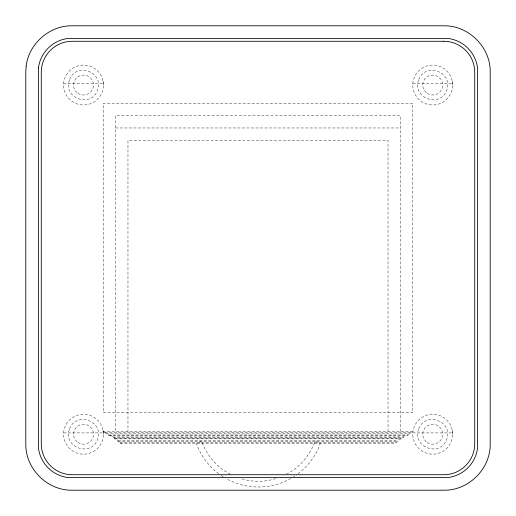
<?xml version="1.0" encoding="UTF-8"?>
<svg xmlns="http://www.w3.org/2000/svg" width="516" height="516" viewBox="0 0 516 516"><rect width="100%" height="100%" fill="white"/><g stroke="black" fill="none" stroke-linecap="round" stroke-linejoin="round"><path stroke-width="0.39" stroke-dasharray="2.58 1.94" d="M409.085 433.853L408.008 434.962A3.631 2.567 -90 0 1 407.227 435.091L108.773 435.091A3.631 2.567 -90 0 1 107.992 434.969L105.058 432.614A3.631 2.567 90 0 1 104.277 432.492L103.2 431.376L412.8 431.376L411.723 432.485A3.631 2.567 -90 0 1 410.942 432.614L409.085 433.853L106.915 433.853M114.346 437.568L114.346 438.806L117.035 439.484L118.061 441.283L120.712 443.347A4.741 3.354 -90 0 0 121.776 443.754L394.224 443.76A4.741 3.354 -90 0 0 395.288 443.347L397.939 441.283L398.965 439.484L401.654 438.806L401.654 437.568M110.018 435.149L111.933 436.181L112.488 437.568L403.512 437.568L404.067 436.181L405.982 435.149M286.264 474.249C299.88 467.657 309.787 455.138 315.282 441.245L320.294 443.676A65.9 65.9 0 0 1 296.165 475.107M275.679 478.558C264.605 482.228 252.143 482.228 241.069 478.558M63.616 83.734L103.413 83.734M412.8 83.734L452.603 83.734M115.584 127.968L400.416 127.968M104.858 432.614L411.142 432.614M63.616 432.918L103.413 432.918M412.8 432.918L452.603 432.918M108.573 435.091L407.427 435.091M112.488 436.949L403.512 436.949M114.346 438.806L401.654 438.806M115.59 438.864L400.41 438.864M118.061 440.664L397.939 440.664M118.061 441.283L397.939 441.283M119.918 442.522L396.082 442.522M230.484 474.249C216.868 467.657 206.961 455.138 201.472 441.245L196.454 443.676A65.9 65.9 0 0 0 219.306 474.191M452.261 81.147L452.603 86.34A19.943 19.943 0 0 1 421.624 101.62A19.943 19.943 0 0 1 423.881 67.151A19.943 19.943 0 0 1 452.603 86.34M452.261 430.331L452.603 435.53A19.943 19.943 0 0 1 421.624 450.803A19.943 19.943 0 0 1 423.881 416.335A19.943 19.943 0 0 1 452.603 435.53M103.071 81.147L103.413 86.34A19.943 19.943 0 0 1 72.433 101.62A19.943 19.943 0 0 1 74.691 67.151A19.943 19.943 0 0 1 103.413 86.34M103.071 430.331L103.413 435.53A19.943 19.943 0 0 1 72.433 450.803A19.943 19.943 0 0 1 74.691 416.335A19.943 19.943 0 0 1 103.413 435.53M400.416 431.376L400.416 115.584L115.584 115.584L115.584 431.376M388.032 431.376L388.032 140.352L127.968 140.352L127.968 431.376M294.868 475.991A65.9 65.9 0 0 1 293.546 476.849M290.83 478.474A65.9 65.9 0 0 1 225.918 478.474M223.202 476.849A65.9 65.9 0 0 1 220.584 475.107M105.058 432.614A3.631 2.567 -90 0 1 104.277 432.492M121.776 443.754A4.741 3.354 90 0 1 120.712 443.347M108.773 435.091A3.631 2.567 90 0 1 107.992 434.969M408.008 434.969A3.631 2.567 90 0 1 407.227 435.091M69.35 80.232C62.92 98.556 91.622 108.296 97.679 89.842C104.109 71.518 75.407 61.778 69.35 80.232M69.35 429.415C62.92 447.74 91.622 457.486 97.679 439.032C104.109 420.708 75.407 410.962 69.35 429.415M418.534 80.232C412.11 98.556 440.806 108.296 446.862 89.842C453.293 71.518 424.591 61.778 418.534 80.232M418.534 429.415C412.11 447.74 440.806 457.486 446.862 439.032C453.293 420.708 424.591 410.962 418.534 429.415M412.8 103.2L103.2 103.2L103.2 412.8L412.8 412.8L412.8 103.2M77.974 442.515A9.972 9.972 0 0 0 93.467 434.872A9.972 9.972 0 0 0 79.103 425.281A9.972 9.972 0 0 0 77.974 442.515M427.158 93.325A9.972 9.972 0 0 0 442.651 85.688A9.972 9.972 0 0 0 428.286 76.097A9.972 9.972 0 0 0 427.158 93.325M77.974 93.325A9.972 9.972 0 0 0 93.467 85.688A9.972 9.972 0 0 0 79.103 76.097A9.972 9.972 0 0 0 77.974 93.325M427.158 442.515A9.972 9.972 0 0 0 442.651 434.872A9.972 9.972 0 0 0 428.286 425.281A9.972 9.972 0 0 0 427.158 442.515"/><path stroke-width="0.77" d="M26.161 66.177L25.8 71.73L25.8 444.27C25.503 468.722 47.279 490.497 71.73 490.2L444.27 490.2C468.722 490.497 490.497 468.722 490.2 444.27L490.2 71.73C490.497 47.279 468.722 25.503 444.27 25.8L71.73 25.8C49.265 25.626 28.754 43.879 26.161 66.177M38.468 67.796L38.468 448.204A34.062 34.062 0 0 0 67.796 477.532L448.204 477.532A34.062 34.062 0 0 0 477.532 448.204L477.532 67.796A34.062 34.062 0 0 0 448.204 38.468L67.796 38.468A34.062 34.062 0 0 0 38.468 67.796M443.76 41.28L72.24 41.28A30.96 30.96 0 0 0 41.28 72.24L41.28 443.76A30.96 30.96 0 0 0 72.24 474.72L443.76 474.72A30.96 30.96 0 0 0 474.72 443.76L474.72 72.24A30.96 30.96 0 0 0 443.76 41.28"/></g></svg>
